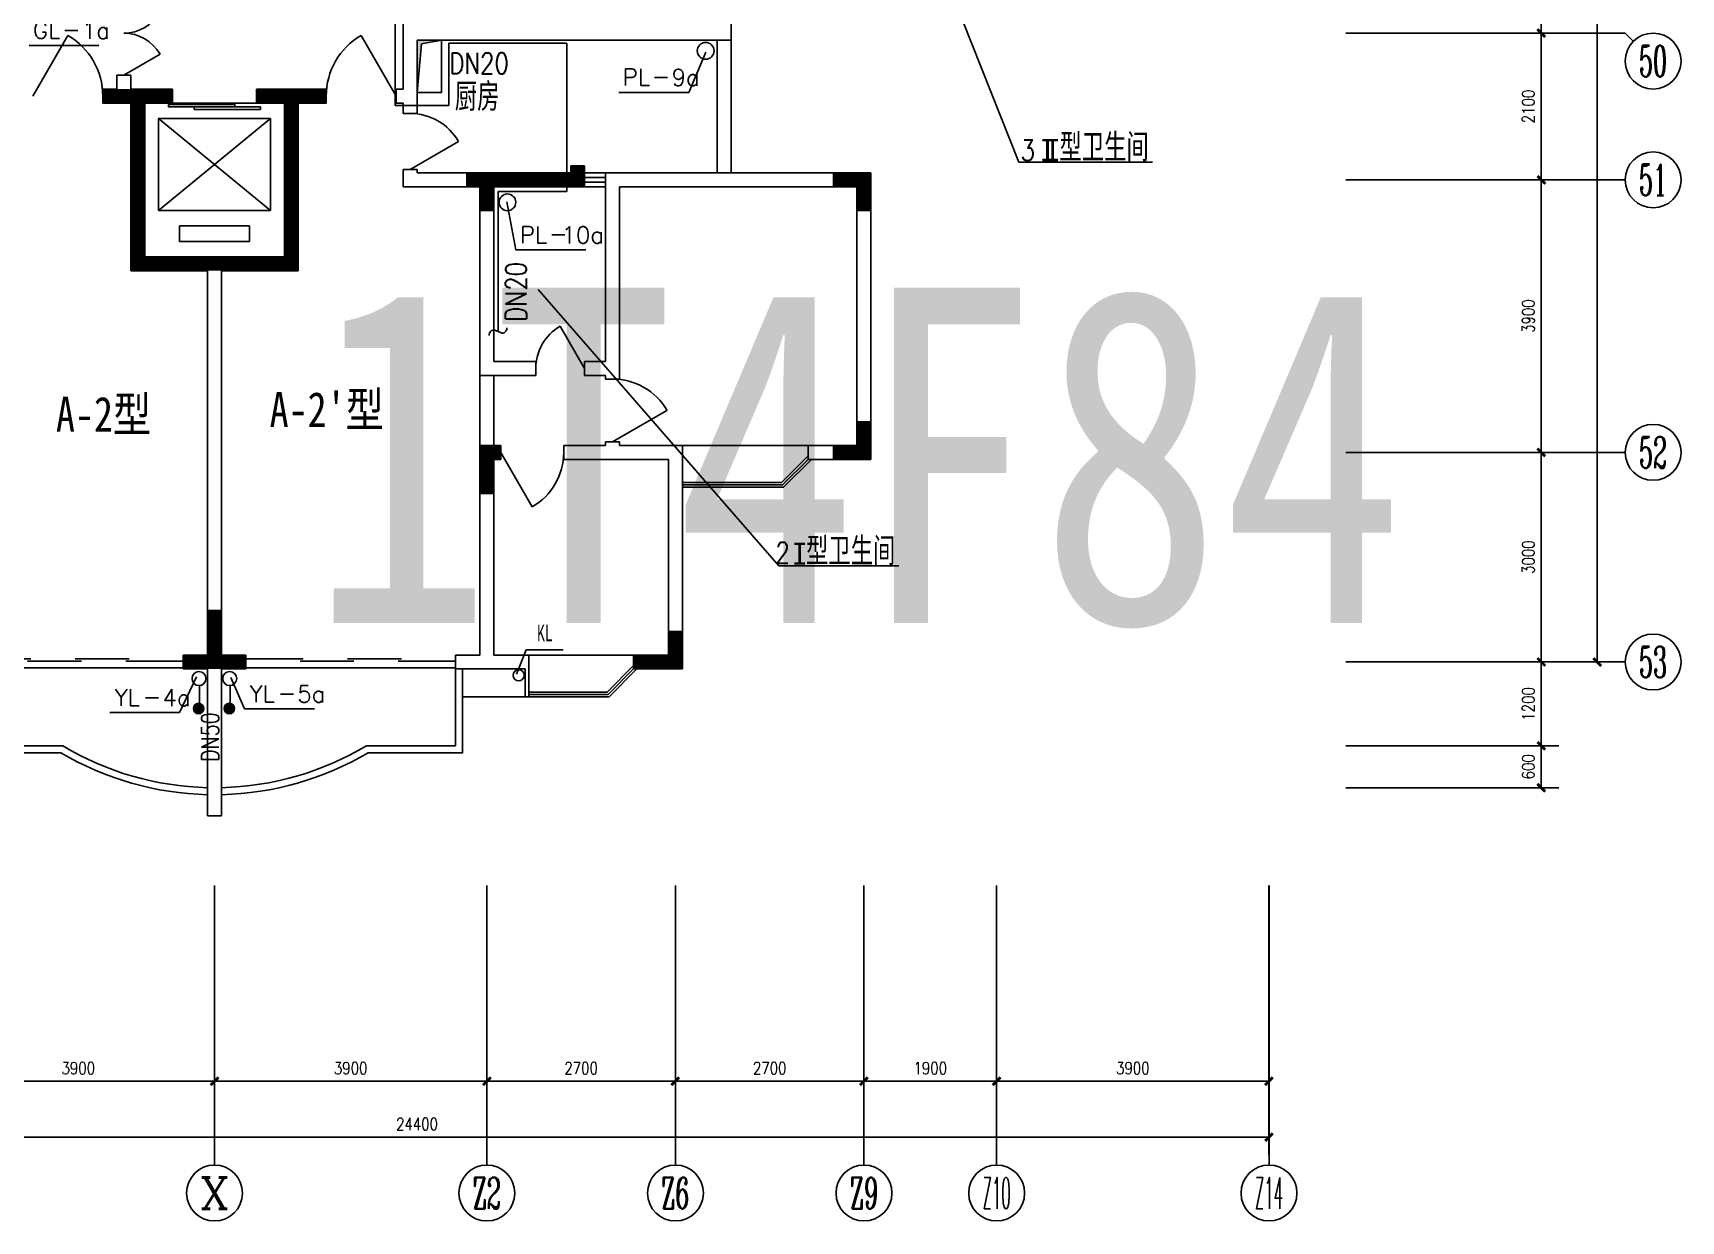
# Model space of a CAD drawing. Header units: millimetres. Extents: x 1045 to 43045, y 484 to 37369.
# Drawn here: x 19445 to 43045, y 484 to 17487 of the extents above; entities that cross this region are included whole.
import ezdxf
from ezdxf.enums import TextEntityAlignment as Align

# ---------------------------------------------------------------- set-up
doc = ezdxf.new("R2010")
doc.units = ezdxf.units.MM
doc.linetypes.add('DASH', pattern=[0.35, 0.25, -0.1])
for name, color, linetype in [('AXIS', 3, 'Continuous'), ('AXIS_TEXT', 7, 'Continuous'), ('DN_DIM', 3, 'Continuous'), ('LVTRY', 6, 'Continuous'), ('OTHER', 7, 'Continuous'), ('P_LS_', 6, 'Continuous'), ('P_LS_DIM', 3, 'Continuous'), ('P_PS_', 2, 'DASH'), ('P_PS_DIM', 3, 'Continuous'), ('P_YS_DIM', 3, 'Continuous'), ('PUB_DIM', 3, 'Continuous'), ('PUB_TEXT', 7, 'Continuous'), ('PUB_WINDW', 7, 'Continuous'), ('S', 7, 'Continuous'), ('STAIR', 2, 'Continuous'), ('TEXT', 5, 'Continuous'), ('WALL', 255, 'Continuous'), ('WINDOW', 2, 'Continuous'), ('YT', 4, 'Continuous'), ('Z', 91, 'Continuous')]:
    doc.layers.add(name, color=color, linetype=linetype)
doc.styles.add('-宋体', font='SimSun.ttf', dxfattribs={"width": 0.8})
doc.styles.add('_MONOTXT9', font='MONOTXT9.shx', dxfattribs={"width": 0.533333})
doc.styles.add('COMPLEX', font='COMPLEX')
doc.styles.add('DIM_FONT', font='SIMPLEX', dxfattribs={"width": 0.8})
doc.styles.add('LXZ_COMPLEX', font='TXT.shx', dxfattribs={"bigfont": 'hztxt.shx'})
doc.styles.add('S1', font='SimSun.ttf', dxfattribs={"width": 0.8})
doc.styles.add('Z1', font='simplex.shx', dxfattribs={"width": 0.8, "bigfont": 'hztxt.shx'})
doc.dimstyles.new('NORMAL', dxfattribs={"dimscale": 2, "dimtxt": 300, "dimasz": 1, "dimexe": 250, "dimexo": 300, "dimgap": 0.09, "dimtad": 1, "dimtoh": 1, "dimdec": 0, "dimzin": 0, "dimdsep": 46, "dimtxsty": 'DIM_FONT', "dimcen": 0.09, "dimadec": 0, "dimazin": 0, "dimtfac": 1, "dimtdec": 0, "dimtix": 1, "dimtofl": 0, "dimtmove": 2, "dimatfit": 3, "dimfxl": 1, "dimtolj": 1, "dimtzin": 0, "dimarcsym": 0})

# ---------------------------------------------------------------- blocks, each defined once
blk = doc.blocks.new('_DIMX')
at = {"const_width": 50}
blk.add_lwpolyline([(-70, -70), (70, 70)], dxfattribs=at)
blk = doc.blocks.new('*D41')
at = {"color": 0, "linetype": 'ByBlock', "transparency": 16777216}
for p, q in [((24715, -79706), (24715, -82756)), ((26615, -79706), (26615, -82756)), ((26615, -82506), (24716, -82506))]:
    blk.add_line(p, q, dxfattribs=at)
at = {"layer": 'DEFPOINTS', "color": 0, "linetype": 'ByBlock', "transparency": 16777216}
for p in [(24715, -79706), (26615, -79706), (24715, -82506)]:
    blk.add_point(p, dxfattribs=at)
at = {"color": 0, "linetype": 'ByBlock', "transparency": 16777216, "xscale": 0.8, "yscale": 0.8, "zscale": 0.8, "rotation": 180}
blk.add_blockref('_DIMX', (24715, -82506), dxfattribs=at)
at = {"color": 0, "linetype": 'ByBlock', "transparency": 16777216, "xscale": 0.8, "yscale": 0.8, "zscale": 0.8}
blk.add_blockref('_DIMX', (26615, -82506), dxfattribs=at)
at = {"color": 7, "linetype": 'ByBlock', "transparency": 16777216, "insert": (25665, -82319), "char_height": 175, "attachment_point": 5, "style": 'DIM_FONT'}
blk.add_mtext('\\A1;1900', dxfattribs=at)
blk = doc.blocks.new('*D22')
at = {"color": 0, "linetype": 'ByBlock', "transparency": 16777216}
for p, q in [((6115, -79706), (6115, -83556)), ((30515, -79706), (30515, -83556)), ((30515, -83306), (6116, -83306))]:
    blk.add_line(p, q, dxfattribs=at)
at = {"layer": 'DEFPOINTS', "color": 0, "linetype": 'ByBlock', "transparency": 16777216}
for p in [(6115, -79706), (30515, -79706), (6115, -83306)]:
    blk.add_point(p, dxfattribs=at)
at = {"color": 0, "linetype": 'ByBlock', "transparency": 16777216, "xscale": 0.8, "yscale": 0.8, "zscale": 0.8, "rotation": 180}
blk.add_blockref('_DIMX', (6115, -83306), dxfattribs=at)
at = {"color": 0, "linetype": 'ByBlock', "transparency": 16777216, "xscale": 0.8, "yscale": 0.8, "zscale": 0.8}
blk.add_blockref('_DIMX', (30515, -83306), dxfattribs=at)
at = {"color": 7, "linetype": 'ByBlock', "transparency": 16777216, "insert": (18315, -83119), "char_height": 175, "attachment_point": 5, "style": 'DIM_FONT'}
blk.add_mtext('\\A1;24400', dxfattribs=at)
blk = doc.blocks.new('*D40')
at = {"color": 0, "linetype": 'ByBlock', "transparency": 16777216}
for p, q in [((15415, -79706), (15415, -82756)), ((19315, -79706), (19315, -82756)), ((19315, -82506), (15416, -82506))]:
    blk.add_line(p, q, dxfattribs=at)
at = {"layer": 'DEFPOINTS', "color": 0, "linetype": 'ByBlock', "transparency": 16777216}
for p in [(15415, -79706), (19315, -79706), (15415, -82506)]:
    blk.add_point(p, dxfattribs=at)
at = {"color": 0, "linetype": 'ByBlock', "transparency": 16777216, "xscale": 0.8, "yscale": 0.8, "zscale": 0.8, "rotation": 180}
blk.add_blockref('_DIMX', (15415, -82506), dxfattribs=at)
at = {"color": 0, "linetype": 'ByBlock', "transparency": 16777216, "xscale": 0.8, "yscale": 0.8, "zscale": 0.8}
blk.add_blockref('_DIMX', (19315, -82506), dxfattribs=at)
at = {"color": 7, "linetype": 'ByBlock', "transparency": 16777216, "insert": (17365, -82319), "char_height": 175, "attachment_point": 5, "style": 'DIM_FONT'}
blk.add_mtext('\\A1;3900', dxfattribs=at)
blk = doc.blocks.new('*D21')
at = {"color": 0, "linetype": 'ByBlock', "transparency": 16777216}
for p, q in [((11515, -79706), (11515, -82756)), ((15415, -79706), (15415, -82756)), ((15415, -82506), (11516, -82506))]:
    blk.add_line(p, q, dxfattribs=at)
at = {"layer": 'DEFPOINTS', "color": 0, "linetype": 'ByBlock', "transparency": 16777216}
for p in [(11515, -79706), (15415, -79706), (11515, -82506)]:
    blk.add_point(p, dxfattribs=at)
at = {"color": 0, "linetype": 'ByBlock', "transparency": 16777216, "xscale": 0.8, "yscale": 0.8, "zscale": 0.8, "rotation": 180}
blk.add_blockref('_DIMX', (11515, -82506), dxfattribs=at)
at = {"color": 0, "linetype": 'ByBlock', "transparency": 16777216, "xscale": 0.8, "yscale": 0.8, "zscale": 0.8}
blk.add_blockref('_DIMX', (15415, -82506), dxfattribs=at)
at = {"color": 7, "linetype": 'ByBlock', "transparency": 16777216, "insert": (13465, -82319), "char_height": 175, "attachment_point": 5, "style": 'DIM_FONT'}
blk.add_mtext('\\A1;3900', dxfattribs=at)
blk = doc.blocks.new('_AXISO')
blk.add_circle((0, 0), 0.5)
at = {"layer": 'AXIS_TEXT', "style": 'COMPLEX', "width": 1.041667}
blk.add_attdef('A', text='', height=0.56, dxfattribs=at).set_placement((-0.25, -0.28), (0.25, -0.28), align=Align.FIT)
blk = doc.blocks.new('*D39')
at = {"color": 0, "linetype": 'ByBlock', "transparency": 16777216}
for p, q in [((19315, -79706), (19315, -82756)), ((22015, -79706), (22015, -82756)), ((22015, -82506), (19316, -82506))]:
    blk.add_line(p, q, dxfattribs=at)
at = {"layer": 'DEFPOINTS', "color": 0, "linetype": 'ByBlock', "transparency": 16777216}
for p in [(19315, -79706), (22015, -79706), (19315, -82506)]:
    blk.add_point(p, dxfattribs=at)
at = {"color": 0, "linetype": 'ByBlock', "transparency": 16777216, "xscale": 0.8, "yscale": 0.8, "zscale": 0.8, "rotation": 180}
blk.add_blockref('_DIMX', (19315, -82506), dxfattribs=at)
at = {"color": 0, "linetype": 'ByBlock', "transparency": 16777216, "xscale": 0.8, "yscale": 0.8, "zscale": 0.8}
blk.add_blockref('_DIMX', (22015, -82506), dxfattribs=at)
at = {"color": 7, "linetype": 'ByBlock', "transparency": 16777216, "insert": (20665, -82319), "char_height": 175, "attachment_point": 5, "style": 'DIM_FONT'}
blk.add_mtext('\\A1;2700', dxfattribs=at)
blk = doc.blocks.new('*D38')
at = {"color": 0, "linetype": 'ByBlock', "transparency": 16777216}
for p, q in [((22015, -79706), (22015, -82756)), ((24715, -79706), (24715, -82756)), ((24715, -82506), (22016, -82506))]:
    blk.add_line(p, q, dxfattribs=at)
at = {"layer": 'DEFPOINTS', "color": 0, "linetype": 'ByBlock', "transparency": 16777216}
for p in [(22015, -79706), (24715, -79706), (22015, -82506)]:
    blk.add_point(p, dxfattribs=at)
at = {"color": 0, "linetype": 'ByBlock', "transparency": 16777216, "xscale": 0.8, "yscale": 0.8, "zscale": 0.8, "rotation": 180}
blk.add_blockref('_DIMX', (22015, -82506), dxfattribs=at)
at = {"color": 0, "linetype": 'ByBlock', "transparency": 16777216, "xscale": 0.8, "yscale": 0.8, "zscale": 0.8}
blk.add_blockref('_DIMX', (24715, -82506), dxfattribs=at)
at = {"color": 7, "linetype": 'ByBlock', "transparency": 16777216, "insert": (23365, -82319), "char_height": 175, "attachment_point": 5, "style": 'DIM_FONT'}
blk.add_mtext('\\A1;2700', dxfattribs=at)
blk = doc.blocks.new('*D37')
at = {"color": 0, "linetype": 'ByBlock', "transparency": 16777216}
for p, q in [((26615, -79706), (26615, -82756)), ((30515, -79706), (30515, -82756)), ((30515, -82506), (26616, -82506))]:
    blk.add_line(p, q, dxfattribs=at)
at = {"layer": 'DEFPOINTS', "color": 0, "linetype": 'ByBlock', "transparency": 16777216}
for p in [(26615, -79706), (30515, -79706), (26615, -82506)]:
    blk.add_point(p, dxfattribs=at)
at = {"color": 0, "linetype": 'ByBlock', "transparency": 16777216, "xscale": 0.8, "yscale": 0.8, "zscale": 0.8, "rotation": 180}
blk.add_blockref('_DIMX', (26615, -82506), dxfattribs=at)
at = {"color": 0, "linetype": 'ByBlock', "transparency": 16777216, "xscale": 0.8, "yscale": 0.8, "zscale": 0.8}
blk.add_blockref('_DIMX', (30515, -82506), dxfattribs=at)
at = {"color": 7, "linetype": 'ByBlock', "transparency": 16777216, "insert": (28565, -82319), "char_height": 175, "attachment_point": 5, "style": 'DIM_FONT'}
blk.add_mtext('\\A1;3900', dxfattribs=at)
blk = doc.blocks.new('_A0LHZ')
for p, q in [((-0.5, 0.0159), (-0.2273, 0.0159)), ((-0.2419, 0.0033), (0.0147, 0.0033)), ((-0.0147, 0.0159), (0.2419, 0.0159)), ((0.2273, 0.0033), (0.5, 0.0033))]:
    blk.add_line(p, q)
blk = doc.blocks.new('M_A12RWT')
blk.add_line((-0.5, 0.0286), (0.5, 0.0286))
blk = doc.blocks.new('LGH_1')
at = {"linetype": 'Continuous'}
blk.add_line((0, 0), (1, 0), dxfattribs=at)
at = {"color": 7}
blk.add_line((0.512, 0.214), (0.699, 0.214), dxfattribs=at)
at = {"color": 7, "style": 'LXZ_COMPLEX'}
blk.add_attdef('AB', text='', height=0.24, dxfattribs=at).set_placement((0.252, 0.097), align=Align.CENTER)
blk.add_attdef('Z', text='', height=0.24, dxfattribs=at).set_placement((0.956, 0.214), align=Align.MIDDLE)
blk = doc.blocks.new('_LV13')
at = {"color": 0}
for p, q in [((-0.49, 0.07), (-0.07, 0.49)), ((-0.49, -0.07), (0.07, 0.49)), ((-0.47, -0.18), (0.18, 0.47)), ((-0.42, -0.28), (0.28, 0.42)), ((-0.35, -0.35), (0.35, 0.35)), ((-0.28, -0.42), (0.42, 0.28)), ((-0.18, -0.47), (0.47, 0.18)), ((-0.07, -0.49), (0.49, 0.07)), ((0.07, -0.49), (0.49, -0.07))]:
    blk.add_line(p, q, dxfattribs=at)
blk.add_circle((0, 0), 0.5)
blk = doc.blocks.new('A$C7AE21DBD')
at = {"layer": 'PUB_DIM'}
for p, q in [((0, 294), (150, 294)), ((0, 283), (150, 283)), ((66, 294), (66, 0)), ((84, 294), (84, 0)), ((0, 11), (150, 11)), ((0, 0), (150, 0))]:
    blk.add_line(p, q, dxfattribs=at)
blk = doc.blocks.new('M_A1SFU')
blk.add_line((-0.5, 0), (0, -0.866))
blk.add_arc((-0.5, 0), 1, 300, 0)
blk = doc.blocks.new('FACE3_')
for p in [(-0.093, 0.236), (0.093, -0.236)]:
    blk.add_line(p, (0, 0))
for centre, start, end in [((0.172, 0.235), 80.7491, 179.85983), ((-0.172, -0.235), 260.7491, 359.85983)]:
    blk.add_arc(centre, 0.265, start, end)
blk = doc.blocks.new('M_A0GGR')
for p, q in [((-0.5, 0), (-0.25, -0.433)), ((0.5, 0), (0.25, -0.433))]:
    blk.add_line(p, q)
for centre, start, end in [((-0.5, 0), 300, 0), ((0.5, 0), 180, 240)]:
    blk.add_arc(centre, 0.5, start, end)
blk = doc.blocks.new('_LIFTD')
for points in [[(-0.548, -0.602), (-0.548, -0.774), (0.241, -0.774), (0.241, -0.602), (-0.548, -0.602)], [(-0.241, -0.784), (-0.241, -0.955), (0.548, -0.955), (0.548, -0.784), (-0.241, -0.784)]]:
    blk.add_lwpolyline(points)
blk = doc.blocks.new('*D46')
at = {"color": 0, "linetype": 'ByBlock', "transparency": 16777216}
for p, q in [((31615, -69606), (34665, -69606)), ((34415, -69607), (34415, -73505)), ((31615, -73506), (34665, -73506))]:
    blk.add_line(p, q, dxfattribs=at)
at = {"layer": 'DEFPOINTS', "color": 0, "linetype": 'ByBlock', "transparency": 16777216}
for p in [(31615, -69606), (31615, -73506), (34415, -73506)]:
    blk.add_point(p, dxfattribs=at)
at = {"color": 0, "linetype": 'ByBlock', "transparency": 16777216, "xscale": 0.8, "yscale": 0.8, "zscale": 0.8}
for p, rotation in [((34415, -69606), 90), ((34415, -73506), 270)]:
    blk.add_blockref('_DIMX', p, dxfattribs=dict(at, rotation=rotation))
at = {"color": 7, "linetype": 'ByBlock', "transparency": 16777216, "insert": (34228, -71556), "char_height": 175, "attachment_point": 5, "rotation": 90, "style": 'DIM_FONT'}
blk.add_mtext('\\A1;3900', dxfattribs=at)
blk = doc.blocks.new('*D18')
at = {"color": 0, "linetype": 'ByBlock', "transparency": 16777216}
for p, q in [((31615, -57306), (35465, -57306)), ((35215, -57307), (35215, -76505)), ((31615, -76506), (35465, -76506))]:
    blk.add_line(p, q, dxfattribs=at)
at = {"layer": 'DEFPOINTS', "color": 0, "linetype": 'ByBlock', "transparency": 16777216}
for p in [(31615, -57306), (31615, -76506), (35215, -76506)]:
    blk.add_point(p, dxfattribs=at)
at = {"color": 0, "linetype": 'ByBlock', "transparency": 16777216, "xscale": 0.8, "yscale": 0.8, "zscale": 0.8}
for p, rotation in [((35215, -57306), 90), ((35215, -76506), 270)]:
    blk.add_blockref('_DIMX', p, dxfattribs=dict(at, rotation=rotation))
at = {"color": 7, "linetype": 'ByBlock', "transparency": 16777216, "insert": (35028, -66906), "char_height": 175, "attachment_point": 5, "rotation": 90, "style": 'DIM_FONT'}
blk.add_mtext('\\A1;19200', dxfattribs=at)
blk = doc.blocks.new('*D47')
at = {"color": 0, "linetype": 'ByBlock', "transparency": 16777216}
for p, q in [((31615, -77706), (34665, -77706)), ((34415, -77707), (34415, -78305)), ((31615, -78306), (34665, -78306))]:
    blk.add_line(p, q, dxfattribs=at)
at = {"layer": 'DEFPOINTS', "color": 0, "linetype": 'ByBlock', "transparency": 16777216}
for p in [(31615, -77706), (31615, -78306), (34415, -78306)]:
    blk.add_point(p, dxfattribs=at)
at = {"color": 0, "linetype": 'ByBlock', "transparency": 16777216, "xscale": 0.8, "yscale": 0.8, "zscale": 0.8}
for p, rotation in [((34415, -77706), 90), ((34415, -78306), 270)]:
    blk.add_blockref('_DIMX', p, dxfattribs=dict(at, rotation=rotation))
at = {"color": 7, "linetype": 'ByBlock', "transparency": 16777216, "insert": (34228, -78006), "char_height": 175, "attachment_point": 5, "rotation": 90, "style": 'DIM_FONT'}
blk.add_mtext('\\A1;600', dxfattribs=at)
blk = doc.blocks.new('*D49')
at = {"color": 0, "linetype": 'ByBlock', "transparency": 16777216}
for p, q in [((31615, -73506), (34665, -73506)), ((34415, -73507), (34415, -76505)), ((31615, -76506), (34665, -76506))]:
    blk.add_line(p, q, dxfattribs=at)
at = {"layer": 'DEFPOINTS', "color": 0, "linetype": 'ByBlock', "transparency": 16777216}
for p in [(31615, -73506), (31615, -76506), (34415, -76506)]:
    blk.add_point(p, dxfattribs=at)
at = {"color": 0, "linetype": 'ByBlock', "transparency": 16777216, "xscale": 0.8, "yscale": 0.8, "zscale": 0.8}
for p, rotation in [((34415, -73506), 90), ((34415, -76506), 270)]:
    blk.add_blockref('_DIMX', p, dxfattribs=dict(at, rotation=rotation))
at = {"color": 7, "linetype": 'ByBlock', "transparency": 16777216, "insert": (34228, -75006), "char_height": 175, "attachment_point": 5, "rotation": 90, "style": 'DIM_FONT'}
blk.add_mtext('\\A1;3000', dxfattribs=at)
blk = doc.blocks.new('*D48')
at = {"color": 0, "linetype": 'ByBlock', "transparency": 16777216}
for p, q in [((31615, -76506), (34665, -76506)), ((34415, -76507), (34415, -77705)), ((31615, -77706), (34665, -77706))]:
    blk.add_line(p, q, dxfattribs=at)
at = {"layer": 'DEFPOINTS', "color": 0, "linetype": 'ByBlock', "transparency": 16777216}
for p in [(31615, -76506), (31615, -77706), (34415, -77706)]:
    blk.add_point(p, dxfattribs=at)
at = {"color": 0, "linetype": 'ByBlock', "transparency": 16777216, "xscale": 0.8, "yscale": 0.8, "zscale": 0.8}
for p, rotation in [((34415, -76506), 90), ((34415, -77706), 270)]:
    blk.add_blockref('_DIMX', p, dxfattribs=dict(at, rotation=rotation))
at = {"color": 7, "linetype": 'ByBlock', "transparency": 16777216, "insert": (34228, -77106), "char_height": 175, "attachment_point": 5, "rotation": 90, "style": 'DIM_FONT'}
blk.add_mtext('\\A1;1200', dxfattribs=at)
blk = doc.blocks.new('*D50')
at = {"color": 0, "linetype": 'ByBlock', "transparency": 16777216}
for p, q in [((31615, -67506), (34665, -67506)), ((34415, -67507), (34415, -69605)), ((31615, -69606), (34665, -69606))]:
    blk.add_line(p, q, dxfattribs=at)
at = {"layer": 'DEFPOINTS', "color": 0, "linetype": 'ByBlock', "transparency": 16777216}
for p in [(31615, -67506), (31615, -69606), (34415, -69606)]:
    blk.add_point(p, dxfattribs=at)
at = {"color": 0, "linetype": 'ByBlock', "transparency": 16777216, "xscale": 0.8, "yscale": 0.8, "zscale": 0.8}
for p, rotation in [((34415, -67506), 90), ((34415, -69606), 270)]:
    blk.add_blockref('_DIMX', p, dxfattribs=dict(at, rotation=rotation))
at = {"color": 7, "linetype": 'ByBlock', "transparency": 16777216, "insert": (34228, -68556), "char_height": 175, "attachment_point": 5, "rotation": 90, "style": 'DIM_FONT'}
blk.add_mtext('\\A1;2100', dxfattribs=at)
blk = doc.blocks.new('*D44')
at = {"color": 0, "linetype": 'ByBlock', "transparency": 16777216}
for p, q in [((31615, -66906), (34665, -66906)), ((34415, -66907), (34415, -67505)), ((31615, -67506), (34665, -67506))]:
    blk.add_line(p, q, dxfattribs=at)
at = {"layer": 'DEFPOINTS', "color": 0, "linetype": 'ByBlock', "transparency": 16777216}
for p in [(31615, -66906), (31615, -67506), (34415, -67506)]:
    blk.add_point(p, dxfattribs=at)
at = {"color": 0, "linetype": 'ByBlock', "transparency": 16777216, "xscale": 0.8, "yscale": 0.8, "zscale": 0.8}
for p, rotation in [((34415, -66906), 90), ((34415, -67506), 270)]:
    blk.add_blockref('_DIMX', p, dxfattribs=dict(at, rotation=rotation))
at = {"color": 7, "linetype": 'ByBlock', "transparency": 16777216, "insert": (34228, -67206), "char_height": 175, "attachment_point": 5, "rotation": 90, "style": 'DIM_FONT'}
blk.add_mtext('\\A1;600', dxfattribs=at)
blk = doc.blocks.new('_AXISO2')
blk.add_line((0.354, 0.146), (0.5, 0))
blk.add_circle((0, 0.5), 0.5)
at = {"layer": 'AXIS_TEXT', "style": 'COMPLEX', "width": 1.041667}
blk.add_attdef('A', text='', height=0.56, dxfattribs=at).set_placement((-0.25, 0.22), (0.25, 0.22), align=Align.FIT)
blk = doc.blocks.new('1T4F84')
at = {"layer": 'PUB_DIM'}
blk.add_hatch(color=256, dxfattribs=at).paths.add_polyline_path([(6896.8, -4522.5), (7182.6, -4467.2), (6832.6, -4467.2), (6832.6, -5217.2)])
at = {"layer": 'AXIS'}
for p, q in [((24132.6, -4367.2), (20132.6, -4367.2)), ((24132.6, -6467.2), (20132.6, -6467.2)), ((24132.6, -10367.2), (20132.6, -10367.2)), ((24132.6, -13367.2), (20132.6, -13367.2)), ((3932.6, -20567.2), (3932.6, -16567.2)), ((7832.6, -20567.2), (7832.6, -16567.2)), ((10532.6, -20567.2), (10532.6, -16567.2)), ((13232.6, -20567.2), (13232.6, -16567.2)), ((15132.6, -20567.2), (15132.6, -16567.2)), ((19032.6, -20567.2), (19032.6, -16567.2))]:
    blk.add_line(p, q, dxfattribs=at)
at = {"layer": 'P_LS_'}
for p, q in [((6519.6, -5403.3), (6519.6, -3839.8)), ((7289.4, -4512.7), (7289.4, -5403.3)), ((7289.4, -4512.7), (8978.3, -4512.7)), ((8978.3, -4512.7), (8978.3, -6632.7)), ((7289.4, -5403.3), (6519.6, -5403.3)), ((7992, -6632.7), (7992, -8638.5)), ((8978.3, -6632.7), (7992, -6632.7))]:
    blk.add_line(p, q, dxfattribs=at)
at = {"layer": 'P_PS_'}
for p, q in [((3715.8, -13703.7), (3715.8, -13950.9)), ((4155.7, -13703.7), (4155.7, -13950.9))]:
    blk.add_line(p, q, dxfattribs=at)
at = {"layer": 'P_PS_DIM'}
for p, q in [((10966.7, -4640.6), (10722.3, -5215)), ((8120.1, -6780.5), (8249.5, -7469.8))]:
    blk.add_line(p, q, dxfattribs=at)
at = {"layer": 'P_YS_DIM'}
for p, q in [((3673.6, -13580.2), (3433, -14092.1)), ((4165, -13590.7), (4363.7, -14039.8))]:
    blk.add_line(p, q, dxfattribs=at)
at = {"layer": 'PUB_DIM'}
for p, q in [((15449.5, -6212.1), (14223.7, -3118.6)), ((17363.5, -6212.1), (15449.5, -6212.1)), ((12015.7, -11990.9), (8565, -8034.5)), ((13734, -11990.9), (12015.7, -11990.9))]:
    blk.add_line(p, q, dxfattribs=at)
for points in [[(6832.6, -5217.2), (7182.6, -5217.2), (7182.6, -4467.2)], [(6832.6, -5217.2), (6896.8, -4522.5), (7182.6, -4467.2)]]:
    blk.add_lwpolyline(points, dxfattribs=at)
at = {"layer": 'PUB_TEXT'}
for p, q in [((8255.3, -13540.7), (8393.4, -13191.6)), ((8393.4, -13191.6), (8926.7, -13191.6))]:
    blk.add_line(p, q, dxfattribs=at)
at = {"layer": 'S'}
for centre, radius in [((10965.5, -4621.2), 120), ((8126.5, -6788.5), 120), ((3710.3, -13604.8), 100), ((4150.2, -13604.8), 100), ((8287.8, -13557), 80)]:
    blk.add_circle(centre, radius, dxfattribs=at)
at = {"layer": 'STAIR'}
for p, q in [((3332.6, -5367.2), (4532.6, -5367.2)), ((3132.6, -6907.2), (4732.6, -5587.2)), ((4732.6, -6907.2), (3132.6, -5587.2)), ((3132.6, -5587.2), (3132.6, -6907.2)), ((4732.6, -5587.2), (3132.6, -5587.2)), ((4732.6, -6907.2), (4732.6, -5587.2)), ((3132.6, -6907.2), (4732.6, -6907.2)), ((3432.6, -7127.2), (3432.6, -7347.2)), ((4432.6, -7127.2), (3432.6, -7127.2)), ((4432.6, -7347.2), (4432.6, -7127.2)), ((3432.6, -7347.2), (4432.6, -7347.2))]:
    blk.add_line(p, q, dxfattribs=at)
at = {"layer": 'WALL'}
for p, q in [((6632.6, -5167.2), (6632.6, -3367.2)), ((6832.6, -5517.2), (6832.6, -4467.2)), ((11332.6, -4467.2), (6832.6, -4467.2)), ((2332.6, -5167.2), (2332.6, -5367.2)), ((2532.6, -5167.2), (2332.6, -5167.2)), ((2532.6, -4967.2), (2732.6, -4967.2)), ((2532.6, -5167.2), (2532.6, -4967.2)), ((2732.6, -5167.2), (2732.6, -4967.2)), ((3332.6, -5167.2), (2732.6, -5167.2)), ((3332.6, -5167.2), (3332.6, -5367.2)), ((5532.6, -5167.2), (4532.6, -5167.2)), ((4532.6, -5167.2), (4532.6, -5367.2)), ((5532.6, -5367.2), (5532.6, -5167.2)), ((6632.6, -5167.2), (6532.6, -5167.2)), ((6532.6, -5367.2), (6532.6, -5167.2)), ((2732.6, -5367.2), (2332.6, -5367.2)), ((2732.6, -5367.2), (2732.6, -7767.2)), ((2932.6, -5367.2), (2932.6, -7567.2)), ((3332.6, -5367.2), (2932.6, -5367.2)), ((4932.6, -5367.2), (4532.6, -5367.2)), ((4932.6, -5367.2), (4932.6, -7567.2)), ((4932.6, -5367.2), (4932.6, -7567.2)), ((5132.6, -5367.2), (5132.6, -7767.2)), ((5132.6, -5367.2), (5132.6, -7767.2)), ((5132.6, -5367.2), (5532.6, -5367.2)), ((5532.6, -5367.2), (5132.6, -5367.2)), ((6532.6, -5367.2), (6632.6, -5367.2)), ((6632.6, -5517.2), (6632.6, -5367.2)), ((6832.6, -5517.2), (6632.6, -5517.2)), ((6632.6, -6567.2), (6632.6, -6317.2)), ((6832.6, -6317.2), (6632.6, -6317.2)), ((6832.6, -6367.2), (6832.6, -6317.2)), ((9032.6, -6367.2), (6832.6, -6367.2)), ((9032.6, -6267.2), (9032.6, -6367.2)), ((9232.6, -6267.2), (9032.6, -6267.2)), ((9232.6, -6267.2), (9232.6, -6567.2)), ((9532.6, -9067.2), (9532.6, -6367.2)), ((13332.6, -6367.2), (9532.6, -6367.2)), ((13332.6, -10467.2), (13332.6, -6367.2)), ((7732.6, -6567.2), (6632.6, -6567.2)), ((7732.6, -9267.2), (7732.6, -6567.2)), ((7932.6, -9067.2), (7932.6, -6567.2)), ((9232.6, -6567.2), (7932.6, -6567.2)), ((9732.6, -9317.2), (9732.6, -6567.2)), ((13132.6, -6567.2), (9732.6, -6567.2)), ((13132.6, -10267.2), (13132.6, -6567.2)), ((3832.6, -7767.2), (2732.6, -7767.2)), ((4932.6, -7567.2), (2932.6, -7567.2)), ((3832.6, -13267.2), (3832.6, -7767.2)), ((4032.6, -13267.2), (4032.6, -7767.2)), ((4032.6, -13267.2), (4032.6, -7767.2)), ((4032.6, -7767.2), (5132.6, -7767.2)), ((4032.6, -7767.2), (5132.6, -7767.2)), ((8532.6, -9067.2), (7932.6, -9067.2)), ((8532.6, -9067.2), (8532.6, -9267.2)), ((9232.6, -9067.2), (9232.6, -9267.2)), ((9532.6, -9067.2), (9232.6, -9067.2)), ((8532.6, -9267.2), (7732.6, -9267.2)), ((9532.6, -9267.2), (9232.6, -9267.2)), ((9532.6, -9317.2), (9532.6, -9267.2)), ((9732.6, -9317.2), (9532.6, -9317.2)), ((7732.6, -13267.2), (7732.6, -10267.2)), ((8032.6, -10267.2), (7732.6, -10267.2)), ((8032.6, -10467.2), (8032.6, -10267.2)), ((8932.6, -10467.2), (8932.6, -10267.2)), ((9532.6, -10267.2), (8932.6, -10267.2)), ((9532.6, -10267.2), (9532.6, -10217.2)), ((9732.6, -10217.2), (9532.6, -10217.2)), ((9732.6, -10267.2), (9732.6, -10217.2)), ((10632.6, -10267.2), (9732.6, -10267.2)), ((10632.6, -13467.2), (10632.6, -10267.2)), ((12432.6, -10467.2), (12432.6, -10267.2)), ((13132.6, -10267.2), (12432.6, -10267.2)), ((7932.6, -13267.2), (7932.6, -10467.2)), ((8032.6, -10467.2), (7932.6, -10467.2)), ((10432.6, -10467.2), (8932.6, -10467.2)), ((10432.6, -13267.2), (10432.6, -10467.2)), ((13332.6, -10467.2), (12432.6, -10467.2)), ((3482.6, -13267.2), (3832.6, -13267.2)), ((3482.6, -13267.2), (3482.6, -13467.2)), ((3932.6, -13267.2), (3932.6, -13267.2)), ((3932.6, -13267.2), (3932.6, -13267.2)), ((4382.6, -13267.2), (4032.6, -13267.2)), ((4382.6, -13267.2), (4382.6, -13467.2)), ((7732.6, -13267.2), (7382.6, -13267.2)), ((7382.6, -13267.2), (7382.6, -13467.2)), ((8432.6, -13267.2), (7932.6, -13267.2)), ((8432.6, -13867.2), (8432.6, -13267.2)), ((10432.6, -13267.2), (9932.6, -13267.2)), ((9932.6, -13467.2), (9932.6, -13267.2)), ((9932.6, -13467.2), (9932.6, -13267.2)), ((3482.6, -13467.2), (3832.6, -13467.2)), ((3832.6, -15567.2), (3832.6, -13467.2)), ((4032.6, -15567.2), (4032.6, -13467.2)), ((4382.6, -13467.2), (4032.6, -13467.2)), ((8382.6, -13467.2), (7382.6, -13467.2)), ((8382.6, -13867.2), (8382.6, -13467.2)), ((10632.6, -13467.2), (9932.6, -13467.2)), ((8382.6, -13867.2), (8432.6, -13867.2)), ((3832.6, -15567.2), (4032.6, -15567.2))]:
    blk.add_line(p, q, dxfattribs=at)
at = {"layer": 'WINDOW'}
for p, q in [((9532.6, -6367.2), (9232.6, -6367.2)), ((9532.6, -6432.2), (9232.6, -6432.2)), ((9232.6, -6502.2), (9532.6, -6502.2)), ((9232.6, -6567.2), (9532.6, -6567.2)), ((10632.6, -10267.2), (12432.6, -10267.2)), ((8432.6, -13267.2), (9932.6, -13267.2)), ((8382.6, -13867.2), (7482.6, -13867.2))]:
    blk.add_line(p, q, dxfattribs=at)
at = {"layer": 'WINDOW', "linetype": 'DASH'}
for p, q in [((7732.6, -9267.2), (7732.6, -10267.2)), ((7932.6, -9267.2), (7932.6, -10267.2))]:
    blk.add_line(p, q, dxfattribs=at)
at = {"layer": 'WINDOW'}
for points in [[(12432.6, -10417.7), (12053.1, -10797.2), (10632.6, -10797.2)], [(12482.1, -10467.2), (12082.1, -10867.2), (10632.6, -10867.2)], [(12432.6, -10467.2), (12067.6, -10832.2), (10632.6, -10832.2)], [(9932.6, -13417.7), (9553.1, -13797.2), (8432.6, -13797.2)], [(9982.1, -13467.2), (9582.1, -13867.2), (8432.6, -13867.2)], [(9932.6, -13467.2), (9567.6, -13832.2), (8432.6, -13832.2)]]:
    blk.add_lwpolyline(points, dxfattribs=at)
at = {"layer": 'YT'}
for p, q in [((11332.6, -6367.2), (11332.6, -4067.2)), ((11132.6, -6367.2), (11132.6, -4467.2)), ((482.6, -14567.2), (1758.2, -14567.2))]:
    blk.add_line(p, q, dxfattribs=at)
for points in [[(382.6, -13467.2), (382.6, -14667.2), (1730.8, -14667.2, 0.1274661), (3830.1, -15266.1, 0.1274661)], [(7382.6, -13467.2), (7382.6, -14567.2), (6106.9, -14567.2, -0.1290843), (4032.6, -15166.2)], [(7482.6, -13467.2), (7482.6, -14667.2), (6134.3, -14667.2, -0.1274661), (4035, -15266.1, -0.1274661)]]:
    blk.add_lwpolyline(points, format="xyb", dxfattribs=at)
blk.add_arc((3936.1, -10916.2), 4251.2, 239.18399, 268.60523, dxfattribs=at)
at = {"layer": 'Z', "const_width": 200}
for points in [[(2332.6, -5267.2), (3332.6, -5267.2)], [(5032.6, -5267.2), (5032.6, -7667.2), (2832.6, -7667.2), (2832.6, -5267.2)], [(4532.6, -5267.2), (5532.6, -5267.2)], [(9132.6, -6267.2), (9132.6, -6467.2), (7532.6, -6467.2)], [(7832.6, -6467.2), (7832.6, -6917.2)], [(13232.6, -6917.2), (13232.6, -6467.2), (12782.6, -6467.2)], [(13232.6, -9917.2), (13232.6, -10367.2), (12782.6, -10367.2)], [(8032.6, -10367.2), (7832.6, -10367.2), (7832.6, -10967.2)], [(3932.6, -12617.2), (3932.6, -13367.2)], [(10532.6, -12917.2), (10532.6, -13367.2), (9932.6, -13367.2)], [(3482.6, -13367.2), (4377.2, -13367.2)]]:
    blk.add_lwpolyline(points, dxfattribs=at)
at = {"layer": 'AXIS'}
ref = blk.add_blockref('_AXISO2', (24532.6, -4367.2), dxfattribs=dict(at, xscale=800, yscale=800, zscale=800, rotation=180))
ref.add_attrib('A', '50', dxfattribs={"layer": 'AXIS_TEXT', "height": 448, "style": 'COMPLEX', "width": 0.551471}).set_placement((24332.6, -4991.2), (24732.6, -4991.2), align=Align.FIT)
ref = blk.add_blockref('_AXISO', (24532.6, -6467.2), dxfattribs=dict(at, xscale=800, yscale=800, zscale=800))
ref.add_attrib('A', '51', dxfattribs={"layer": 'AXIS_TEXT', "height": 448, "style": 'COMPLEX', "width": 0.646552}).set_placement((24332.6, -6691.2), (24732.6, -6691.2), align=Align.FIT)
ref = blk.add_blockref('_AXISO', (24532.6, -10367.2), dxfattribs=dict(at, xscale=800, yscale=800, zscale=800))
ref.add_attrib('A', '52', dxfattribs={"layer": 'AXIS_TEXT', "height": 448, "style": 'COMPLEX', "width": 0.551471}).set_placement((24332.6, -10591.2), (24732.6, -10591.2), align=Align.FIT)
ref = blk.add_blockref('_AXISO', (24532.6, -13367.2), dxfattribs=dict(at, xscale=800, yscale=800, zscale=800))
ref.add_attrib('A', '53', dxfattribs={"layer": 'AXIS_TEXT', "height": 448, "style": 'COMPLEX', "width": 0.551471}).set_placement((24332.6, -13591.2), (24732.6, -13591.2), align=Align.FIT)
at = {"layer": 'AXIS', "xscale": 800, "yscale": 800, "zscale": 800}
blk.add_blockref('_AXISO', (3932.6, -20967.2), dxfattribs=at).add_auto_attribs({'A': 'X'})
at = {"layer": 'AXIS'}
ref = blk.add_blockref('_AXISO', (7832.6, -20967.2), dxfattribs=dict(at, xscale=800, yscale=800, zscale=800))
ref.add_attrib('A', 'Z2', dxfattribs={"layer": 'AXIS_TEXT', "height": 448, "style": 'COMPLEX', "width": 0.551471}).set_placement((7632.6, -21191.2), (8032.6, -21191.2), align=Align.FIT)
ref = blk.add_blockref('_AXISO', (10532.6, -20967.2), dxfattribs=dict(at, xscale=800, yscale=800, zscale=800))
ref.add_attrib('A', 'Z6', dxfattribs={"layer": 'AXIS_TEXT', "height": 448, "style": 'COMPLEX', "width": 0.551471}).set_placement((10332.6, -21191.2), (10732.6, -21191.2), align=Align.FIT)
ref = blk.add_blockref('_AXISO', (13232.6, -20967.2), dxfattribs=dict(at, xscale=800, yscale=800, zscale=800))
ref.add_attrib('A', 'Z9', dxfattribs={"layer": 'AXIS_TEXT', "height": 448, "style": 'COMPLEX', "width": 0.551471}).set_placement((13032.6, -21191.2), (13432.6, -21191.2), align=Align.FIT)
ref = blk.add_blockref('_AXISO', (15132.6, -20967.2), dxfattribs=dict(at, xscale=800, yscale=800, zscale=800))
ref.add_attrib('A', 'Z10', dxfattribs={"layer": 'AXIS_TEXT', "height": 448, "style": 'COMPLEX', "width": 0.382653}).set_placement((14932.6, -21191.2), (15332.6, -21191.2), align=Align.FIT)
ref = blk.add_blockref('_AXISO', (19032.6, -20967.2), dxfattribs=dict(at, xscale=800, yscale=800, zscale=800))
ref.add_attrib('A', 'Z14', dxfattribs={"layer": 'AXIS_TEXT', "height": 448, "style": 'COMPLEX', "width": 0.367647}).set_placement((18832.6, -21191.2), (19232.6, -21191.2), align=Align.FIT)
at = {"layer": 'LVTRY', "xscale": 150, "yscale": 150, "zscale": 150}
for p in [(3704.8, -14033.3), (4144.7, -14033.3)]:
    blk.add_blockref('_LV13', p, dxfattribs=at)
at = {"layer": 'OTHER', "xscale": -250, "yscale": 250, "zscale": 250, "rotation": 90}
blk.add_blockref('FACE3_', (7992, -8638.5), dxfattribs=at)
at = {"layer": 'P_LS_DIM', "xscale": 1000, "yscale": 1000, "zscale": 1000}
blk.add_blockref('LGH_1', (1277.4, -4542.6), dxfattribs=at).add_auto_attribs({'AB': 'GL', 'Z': '1a'})
at = {"layer": 'P_PS_DIM', "xscale": 1000, "yscale": 1000, "zscale": 1000}
for p, values in [((9722.3, -5215), {'AB': 'PL', 'Z': '9a'}), ((8249.5, -7469.8), {'AB': 'PL', 'Z': '10a'})]:
    blk.add_blockref('LGH_1', p, dxfattribs=at).add_auto_attribs(values)
at = {"layer": 'P_YS_DIM', "xscale": 1000, "yscale": 1000, "zscale": 1000}
for p, values in [((2433, -14092.1), {'AB': 'YL', 'Z': '4a'}), ((4363.7, -14039.8), {'AB': 'YL', 'Z': '5a'})]:
    blk.add_blockref('LGH_1', p, dxfattribs=at).add_auto_attribs(values)
at = {"layer": 'PUB_DIM'}
for p in [(15787.4, -6188.7), (15859.3, -6188.7), (12236.9, -11963.3)]:
    blk.add_blockref('A$C7AE21DBD', p, dxfattribs=at)
at = {"layer": 'WINDOW'}
for name, p, xscale, yscale, zscale, rotation in [('M_A0GGR', (2632.6, -4367.2), 1200, 1200, 1200, 90), ('M_A1SFU', (6732.6, -5917.2), -800, -800, 800, 270), ('M_A1SFU', (8882.6, -9167.2), 700, 700, 700, 180), ('M_A1SFU', (9632.6, -9767.2), -900, -900, 900, 270), ('M_A1SFU', (8482.6, -10367.2), -900, -900, 900, 180), ('M_A12RWT', (1982.6, -13367.2), 3000, 3000, 3000, 180), ('M_A12RWT', (5882.6, -13367.2), 3000, 3000, 3000, 180)]:
    blk.add_blockref(name, p, dxfattribs=dict(at, xscale=xscale, yscale=yscale, zscale=zscale, rotation=rotation))
for name, p, xscale, yscale, zscale in [('M_A1SFU', (1832.6, -5267.2), 1000, -1000, 1000), ('M_A1SFU', (6032.6, -5267.2), -1000, -1000, 1000), ('_LIFTD', (3932.6, -5267.2), 1200, 200.0000000002104, 1200), ('_A0LHZ', (1982.6, -13367.2), 3000, 3000, 3000), ('_A0LHZ', (5882.6, -13367.2), 3000, 3000, 3000)]:
    blk.add_blockref(name, p, dxfattribs=dict(at, xscale=xscale, yscale=yscale, zscale=zscale))
at = {"layer": 'DN_DIM', "style": 'DIM_FONT', "width": 0.8}
blk.add_text('DN20', height=300, dxfattribs=at).set_placement((7720.3, -4649.9), align=Align.TOP_CENTER)
for s, height, p in [('DN20', 300, (8400.3, -8069.9)), ('DN50', 250, (3995.6, -14443.2))]:
    blk.add_text(s, height=height, rotation=90, dxfattribs=at).set_placement(p, align=Align.CENTER)
at = {"layer": 'PUB_TEXT', "style": 'DIM_FONT', "width": 0.8}
for s, p in [('3', (15682.2, -6043.4)), ('2', (12171.2, -11801.9))]:
    blk.add_text(s, height=300, dxfattribs=at).set_placement(p, align=Align.MIDDLE_RIGHT)
at = {"layer": 'PUB_TEXT', "style": '_MONOTXT9', "width": 0.533333}
blk.add_text('KL', height=240, dxfattribs=at).set_placement((8553.4, -13071.6))
at = {"layer": 'TEXT', "width": 0.8}
for s, height, style, p in [('厨房', 400, 'Z1', (8013.5, -5280.4)), ('型卫生间', 400, 'Z1', (17311.4, -6004.8)), ("A-2'型", 500, 'S1', (6355.8, -9753.6)), ('A-2型', 500, 'S1', (3024.1, -9821.2)), ('型卫生间', 400, 'Z1', (13681.9, -11783.6))]:
    blk.add_text(s, height=height, dxfattribs=dict(at, style=style)).set_placement(p, align=Align.MIDDLE_RIGHT)
at = {"layer": 'AXIS'}
for p1, p2, distance, picture, middle in [((20132.6, 5832.8), (20132.6, -13367.2), 3600, '*D18', (23545.1, -3767.2)), ((19032.6, -16567.2), (-5367.4, -16567.2), 3600, '*D22', (6832.6, -19979.7)), ((19032.6, -16567.2), (15132.6, -16567.2), 2800, '*D37', (17082.6, -19179.7))]:
    dim = blk.add_aligned_dim(p1=p1, p2=p2, distance=distance, dimstyle='NORMAL', dxfattribs=at)
    dim.commit()
    dim.dimension.update_dxf_attribs({"geometry": picture, "text_midpoint": middle, "insert": (-11482.9, 63138.9)})
for base, p1, p2, picture, middle in [((22932.6, -4367.2), (20132.6, -3767.2), (20132.6, -4367.2), '*D44', (22745.1, -4067.2)), ((22932.6, -6467.2), (20132.6, -4367.2), (20132.6, -6467.2), '*D50', (22745.1, -5417.2)), ((22932.6, -10367.2), (20132.6, -6467.2), (20132.6, -10367.2), '*D46', (22745.1, -8417.2)), ((22932.6, -13367.2), (20132.6, -10367.2), (20132.6, -13367.2), '*D49', (22745.1, -11867.2)), ((22932.6, -14567.2), (20132.6, -13367.2), (20132.6, -14567.2), '*D48', (22745.1, -13967.2)), ((22932.6, -15167.2), (20132.6, -14567.2), (20132.6, -15167.2), '*D47', (22745.1, -14867.2))]:
    dim = blk.add_linear_dim(base=base, p1=p1, p2=p2, angle=90, dimstyle='NORMAL', dxfattribs=at)
    dim.commit()
    dim.dimension.update_dxf_attribs({"geometry": picture, "text_midpoint": middle, "insert": (-11482.9, 63138.9)})
for base, p1, p2, picture, middle in [((32.6, -19367.2), (3932.6, -16567.2), (32.6, -16567.2), '*D21', (1982.6, -19179.7)), ((3932.6, -19367.2), (7832.6, -16567.2), (3932.6, -16567.2), '*D40', (5882.6, -19179.7)), ((7832.6, -19367.2), (10532.6, -16567.2), (7832.6, -16567.2), '*D39', (9182.6, -19179.7)), ((10532.6, -19367.2), (13232.6, -16567.2), (10532.6, -16567.2), '*D38', (11882.6, -19179.7)), ((13232.6, -19367.2), (15132.6, -16567.2), (13232.6, -16567.2), '*D41', (14182.6, -19179.7))]:
    dim = blk.add_linear_dim(base=base, p1=p1, p2=p2, dimstyle='NORMAL', dxfattribs=at)
    dim.commit()
    dim.dimension.update_dxf_attribs({"geometry": picture, "text_midpoint": middle, "insert": (-11482.9, 63138.9)})

msp = doc.modelspace()

# ---------------------------------------------------------------- block references
at = {"layer": 'PUB_WINDW'}
msp.add_blockref('1T4F84', (18112, 21852), dxfattribs=at)

# ---------------------------------------------------------------- texts
at = {"layer": 'PUB_TEXT', "style": '-宋体', "width": 0.8}
msp.add_text('1T4F84', height=4800, dxfattribs=at).set_placement((23409, 9042))

doc.saveas('drawing.dxf')
